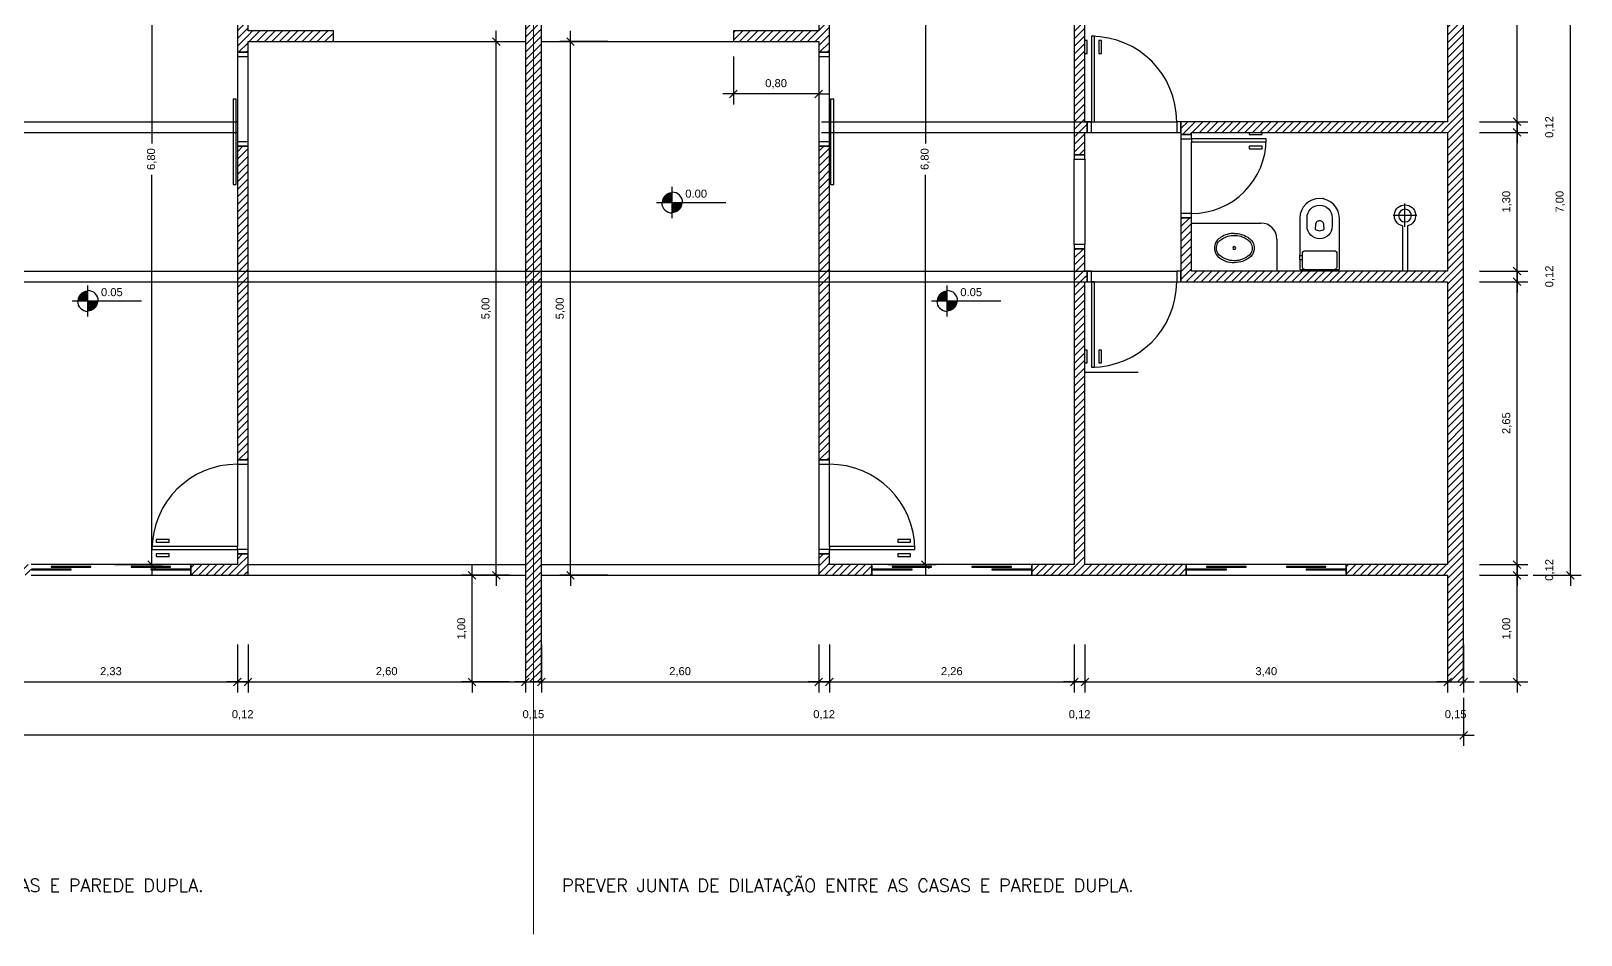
# Model space of a CAD drawing. Header units: metres. Extents: x 49 to 320, y -91 to 27.
# Drawn here: x 295.53 to 310.06, y -1.34 to 7.13 of the extents above; entities that cross this region are included whole.
import ezdxf

# ---------------------------------------------------------------- set-up
doc = ezdxf.new("R2010")
doc.units = ezdxf.units.M
doc.header["$LTSCALE"] = 0.2
for name, color, linetype in [('ARQ-___-___-CTA', 240, 'Continuous'), ('ARQ-___-___-LEG', 3, 'Continuous'), ('ARQ-___-___-VST', 9, 'Continuous'), ('ARQ-ALV', 6, 'Continuous'), ('ARQ-ALV-___-HTC', 13, 'Continuous'), ('ARQ-CXO', 2, 'Continuous'), ('ARQ-DVI', 1, 'Continuous'), ('ARQ-EQP', 24, 'Continuous'), ('ARQ-EQP-___-INT', 7, 'Continuous'), ('ARQ-PIS', 2, 'Continuous')]:
    doc.layers.add(name, color=color, linetype=linetype)
doc.styles.add('REGUA60', font='arial.ttf')
doc.styles.add('ROMANS', font='romans', dxfattribs={"height": 6})
doc.dimstyles.new('Active3D', dxfattribs={"dimtxt": 1.5, "dimasz": 0.01, "dimexe": 2, "dimexo": 3, "dimgap": 0.98, "dimtad": 1, "dimlfac": -1, "dimrnd": 0.005, "dimzin": 0, "dimtxsty": 'REGUA60', "dimblk": 'COTATR', "dimcen": 4, "dimdle": 4, "dimclrt": 2, "dimadec": 0, "dimazin": 0, "dimtfac": 1, "dimtmove": 2, "dimatfit": 2, "dimfxl": 1, "dimarcsym": 0})
pattern_1 = [(45, (316.507574, -5.15138), (-0.03535534, 0.03535534), [])]

# ---------------------------------------------------------------- blocks, each defined once
blk = doc.blocks.new('SAC616S2')
at = {"layer": 'ARQ-EQP', "color": 0, "linetype": 'ByBlock'}
blk.add_lwpolyline([(18.2, -1.5, -0.329256), (18.5, -1.9), (18.5, -49.6, -0.412623), (0, -68, -0.412623), (-18.5, -49.6), (-18.5, -14.5), (-18.9, -14.5), (-18.9, -11), (-18.5, -11), (-18.5, -1.9, -0.329256), (-18.2, -1.5), (-17.3, -1.5), (0, -1.5), (17.3, -1.5)], format="xyb", close=True, dxfattribs=at)
at = {"layer": 'ARQ-EQP-___-INT'}
for p, q in [((-18.5, -11), (-16, -11)), ((-18.5, -14.5), (-16, -14.5))]:
    blk.add_line(p, q, dxfattribs=at)
blk.add_lwpolyline([(-14, -1.5, 0.324141), (-16, -3.5), (-16, -17.5, 0.333333), (-14.5, -19), (0, -19), (14.5, -19, 0.333333), (16, -17.5), (16, -3.5, 0.324141), (14, -1.5, 0.324141)], format="xyb", dxfattribs=at)
for points in [[(0, -61.7, 0.418677), (11.8, -50), (11.8, -42.1, 0.411784), (0, -30.2, 0.411784), (-11.8, -42.1), (-11.8, -50, 0.418677)], [(0, -47, -0.428571), (-4, -43.3), (-4.3, -39.3, -0.16754), (0, -37.8, -0.16754), (4.3, -39.3), (4, -43.3, -0.428571)]]:
    blk.add_lwpolyline(points, format="xyb", close=True, dxfattribs=at)
blk.add_point((3.3, -68), dxfattribs=at)
blk = doc.blocks.new('SACHS__2')
at = {"layer": 'ARQ-EQP', "color": 0, "linetype": 'ByBlock'}
for p, q in [((42.3, 2.4), (0, 2.4)), ((0, 2.4), (0, -2.4)), ((42.3, -2.4), (0, -2.4))]:
    blk.add_line(p, q, dxfattribs=at)
blk.add_arc((52, 0), 10, 193.8865, 166.1135, dxfattribs=at)
at = {"layer": 'ARQ-EQP-___-INT'}
for p, q in [((41.6, 0), (63.2, 0)), ((52, 11.2), (52, -11.2))]:
    blk.add_line(p, q, dxfattribs=at)
blk.add_circle((52, 0), 6, dxfattribs=at)
blk = doc.blocks.new('SAL37S_2')
at = {"layer": 'ARQ-EQP-___-INT'}
for points in [[(0, -10, 0.145827), (-16.8, -14.9, 0.090827), (-22, -19.4, 0.12568), (-24.8, -26.7, 0.221372), (-20.6, -38.8, 0.186059), (0, -46.5, 0.186059)], [(0, -10, -0.145827), (16.8, -14.9, -0.090827), (22, -19.4, -0.12568), (24.8, -26.7, -0.221372), (20.6, -38.8, -0.186059), (0, -46.5, -0.186059)]]:
    blk.add_lwpolyline(points, format="xyb", dxfattribs=at)
blk.add_lwpolyline([(0, -12.5, 0.14623), (-15.5, -17, 0.09047), (-20, -20.9, 0.123903), (-22.4, -27, 0.21906), (-18.9, -37, 0.185248), (0, -44.1, 0.185248), (18.8, -37, 0.21906), (22.3, -27, 0.123903), (20, -20.9, 0.09047), (15.5, -17, 0.14623)], format="xyb", close=True, dxfattribs=at)
blk.add_circle((0, -28.3), 1.8, dxfattribs=at)
blk = doc.blocks.new('COTATR')
at = {"color": 6}
blk.add_line((-71, -71), (71, 71), dxfattribs=at)
at = {"color": 0, "linetype": 'ByBlock'}
blk.add_line((0, 0), (200, 0), dxfattribs=at)
blk = doc.blocks.new('*D730')
at = {"layer": 'ARQ-___-___-CTA', "color": 0, "lineweight": -2, "transparency": 16777216}
for p, q in [((300.169, 1.385), (300.169, 0.935)), ((297.569, 1.035), (300.168, 1.035))]:
    blk.add_line(p, q, dxfattribs=at)
at = {"layer": 'Defpoints', "color": 0, "transparency": 16777216}
for p in [(297.569, 1.535), (300.169, 1.535), (300.169, 1.035)]:
    blk.add_point(p, dxfattribs=at)
at = {"layer": 'ARQ-___-___-CTA', "color": 0, "lineweight": -2, "transparency": 16777216, "xscale": 0.0005, "yscale": 0.0005, "zscale": 0.0005, "rotation": 180}
blk.add_blockref('COTATR', (297.569, 1.035), dxfattribs=at)
at = {"layer": 'ARQ-___-___-CTA', "color": 0, "lineweight": -2, "transparency": 16777216, "xscale": 0.0005, "yscale": 0.0005, "zscale": 0.0005}
blk.add_blockref('COTATR', (300.169, 1.035), dxfattribs=at)
at = {"layer": 'ARQ-___-___-CTA', "color": 2, "transparency": 16777216, "insert": (298.869, 1.129), "char_height": 0.075, "attachment_point": 5, "style": 'REGUA60'}
blk.add_mtext('2,60', dxfattribs=at)
blk = doc.blocks.new('*D731')
at = {"layer": 'ARQ-___-___-CTA', "color": 0, "lineweight": -2, "transparency": 16777216}
for p, q in [((300.319, 1.385), (300.319, 0.935)), ((300.169, 1.035), (300.318, 1.035))]:
    blk.add_line(p, q, dxfattribs=at)
at = {"layer": 'Defpoints', "color": 0, "transparency": 16777216}
for p in [(300.169, 1.535), (300.319, 1.535), (300.319, 1.035)]:
    blk.add_point(p, dxfattribs=at)
at = {"layer": 'ARQ-___-___-CTA', "color": 0, "lineweight": -2, "transparency": 16777216, "xscale": 0.0005, "yscale": 0.0005, "zscale": 0.0005, "rotation": 180}
blk.add_blockref('COTATR', (300.169, 1.035), dxfattribs=at)
at = {"layer": 'ARQ-___-___-CTA', "color": 0, "lineweight": -2, "transparency": 16777216, "xscale": 0.0005, "yscale": 0.0005, "zscale": 0.0005}
blk.add_blockref('COTATR', (300.319, 1.035), dxfattribs=at)
at = {"layer": 'ARQ-___-___-CTA', "color": 2, "transparency": 16777216, "insert": (300.244, 0.726), "char_height": 0.075, "attachment_point": 5, "style": 'REGUA60'}
blk.add_mtext('0,15', dxfattribs=at)
blk = doc.blocks.new('*D732')
at = {"layer": 'ARQ-___-___-CTA', "color": 0, "lineweight": -2, "transparency": 16777216}
for p, q in [((302.919, 1.385), (302.919, 0.935)), ((300.319, 1.035), (302.918, 1.035))]:
    blk.add_line(p, q, dxfattribs=at)
at = {"layer": 'Defpoints', "color": 0, "transparency": 16777216}
for p in [(300.319, 1.535), (302.919, 1.535), (302.919, 1.035)]:
    blk.add_point(p, dxfattribs=at)
at = {"layer": 'ARQ-___-___-CTA', "color": 0, "lineweight": -2, "transparency": 16777216, "xscale": 0.0005, "yscale": 0.0005, "zscale": 0.0005, "rotation": 180}
blk.add_blockref('COTATR', (300.319, 1.035), dxfattribs=at)
at = {"layer": 'ARQ-___-___-CTA', "color": 0, "lineweight": -2, "transparency": 16777216, "xscale": 0.0005, "yscale": 0.0005, "zscale": 0.0005}
blk.add_blockref('COTATR', (302.919, 1.035), dxfattribs=at)
at = {"layer": 'ARQ-___-___-CTA', "color": 2, "transparency": 16777216, "insert": (301.619, 1.129), "char_height": 0.075, "attachment_point": 5, "style": 'REGUA60'}
blk.add_mtext('2,60', dxfattribs=at)
blk = doc.blocks.new('*D733')
at = {"layer": 'ARQ-___-___-CTA', "color": 0, "lineweight": -2, "transparency": 16777216}
for p, q in [((308.814, 1.385), (308.814, 0.935)), ((305.414, 1.035), (308.813, 1.035))]:
    blk.add_line(p, q, dxfattribs=at)
at = {"layer": 'Defpoints', "color": 0, "transparency": 16777216}
for p in [(305.414, 1.535), (308.814, 1.535), (308.814, 1.035)]:
    blk.add_point(p, dxfattribs=at)
at = {"layer": 'ARQ-___-___-CTA', "color": 0, "lineweight": -2, "transparency": 16777216, "xscale": 0.0005, "yscale": 0.0005, "zscale": 0.0005, "rotation": 180}
blk.add_blockref('COTATR', (305.414, 1.035), dxfattribs=at)
at = {"layer": 'ARQ-___-___-CTA', "color": 0, "lineweight": -2, "transparency": 16777216, "xscale": 0.0005, "yscale": 0.0005, "zscale": 0.0005}
blk.add_blockref('COTATR', (308.814, 1.035), dxfattribs=at)
at = {"layer": 'ARQ-___-___-CTA', "color": 2, "transparency": 16777216, "insert": (307.114, 1.129), "char_height": 0.075, "attachment_point": 5, "style": 'REGUA60'}
blk.add_mtext('3,40', dxfattribs=at)
blk = doc.blocks.new('*D734')
at = {"layer": 'ARQ-___-___-CTA', "color": 0, "lineweight": -2, "transparency": 16777216}
for p, q in [((308.964, 1.385), (308.964, 0.935)), ((308.814, 1.035), (308.963, 1.035))]:
    blk.add_line(p, q, dxfattribs=at)
at = {"layer": 'Defpoints', "color": 0, "transparency": 16777216}
for p in [(308.814, 1.535), (308.964, 1.535), (308.964, 1.035)]:
    blk.add_point(p, dxfattribs=at)
at = {"layer": 'ARQ-___-___-CTA', "color": 0, "lineweight": -2, "transparency": 16777216, "xscale": 0.0005, "yscale": 0.0005, "zscale": 0.0005, "rotation": 180}
blk.add_blockref('COTATR', (308.814, 1.035), dxfattribs=at)
at = {"layer": 'ARQ-___-___-CTA', "color": 0, "lineweight": -2, "transparency": 16777216, "xscale": 0.0005, "yscale": 0.0005, "zscale": 0.0005}
blk.add_blockref('COTATR', (308.964, 1.035), dxfattribs=at)
at = {"layer": 'ARQ-___-___-CTA', "color": 2, "transparency": 16777216, "insert": (308.889, 0.726), "char_height": 0.075, "attachment_point": 5, "style": 'REGUA60'}
blk.add_mtext('0,15', dxfattribs=at)
blk = doc.blocks.new('*D735')
at = {"layer": 'ARQ-___-___-CTA', "color": 0, "lineweight": -2, "transparency": 16777216}
for p, q in [((274.084, 0.885), (274.084, 0.435)), ((308.964, 0.885), (308.964, 0.435)), ((274.084, 0.535), (291.547, 0.535)), ((308.963, 0.535), (291.898, 0.535))]:
    blk.add_line(p, q, dxfattribs=at)
at = {"layer": 'Defpoints', "color": 0, "transparency": 16777216}
for p in [(274.084, 1.035), (308.964, 1.035), (308.964, 0.535)]:
    blk.add_point(p, dxfattribs=at)
at = {"layer": 'ARQ-___-___-CTA', "color": 0, "lineweight": -2, "transparency": 16777216, "xscale": 0.0005, "yscale": 0.0005, "zscale": 0.0005, "rotation": 180}
blk.add_blockref('COTATR', (274.084, 0.535), dxfattribs=at)
at = {"layer": 'ARQ-___-___-CTA', "color": 0, "lineweight": -2, "transparency": 16777216, "xscale": 0.0005, "yscale": 0.0005, "zscale": 0.0005}
blk.add_blockref('COTATR', (308.964, 0.535), dxfattribs=at)
at = {"layer": 'ARQ-___-___-CTA', "color": 2, "transparency": 16777216, "insert": (291.723, 0.535), "char_height": 0.075, "attachment_point": 5, "style": 'REGUA60'}
blk.add_mtext('34,88', dxfattribs=at)
blk = doc.blocks.new('*D736')
at = {"layer": 'ARQ-___-___-CTA', "color": 0, "lineweight": -2, "transparency": 16777216}
for p, q in [((309.114, 4.785), (309.564, 4.785)), ((309.464, 2.135), (309.464, 4.784))]:
    blk.add_line(p, q, dxfattribs=at)
at = {"layer": 'Defpoints', "color": 0, "transparency": 16777216}
for p in [(308.964, 4.785), (309.464, 4.785), (308.964, 2.135)]:
    blk.add_point(p, dxfattribs=at)
at = {"layer": 'ARQ-___-___-CTA', "color": 0, "lineweight": -2, "transparency": 16777216, "xscale": 0.0005, "yscale": 0.0005, "zscale": 0.0005}
for p, rotation in [((309.464, 4.785), 90), ((309.464, 2.135), 270)]:
    blk.add_blockref('COTATR', p, dxfattribs=dict(at, rotation=rotation))
at = {"layer": 'ARQ-___-___-CTA', "color": 2, "transparency": 16777216, "insert": (309.37, 3.46), "char_height": 0.075, "attachment_point": 5, "rotation": 90, "style": 'REGUA60'}
blk.add_mtext('2,65', dxfattribs=at)
blk = doc.blocks.new('*D737')
at = {"layer": 'ARQ-___-___-CTA', "color": 0, "lineweight": -2, "transparency": 16777216}
for p, q in [((309.114, 6.185), (309.564, 6.185)), ((309.464, 4.885), (309.464, 6.184))]:
    blk.add_line(p, q, dxfattribs=at)
at = {"layer": 'Defpoints', "color": 0, "transparency": 16777216}
for p in [(308.964, 6.185), (309.464, 6.185), (308.964, 4.885)]:
    blk.add_point(p, dxfattribs=at)
at = {"layer": 'ARQ-___-___-CTA', "color": 0, "lineweight": -2, "transparency": 16777216, "xscale": 0.0005, "yscale": 0.0005, "zscale": 0.0005}
for p, rotation in [((309.464, 6.185), 90), ((309.464, 4.885), 270)]:
    blk.add_blockref('COTATR', p, dxfattribs=dict(at, rotation=rotation))
at = {"layer": 'ARQ-___-___-CTA', "color": 2, "transparency": 16777216, "insert": (309.37, 5.535), "char_height": 0.075, "attachment_point": 5, "rotation": 90, "style": 'REGUA60'}
blk.add_mtext('1,30', dxfattribs=at)
blk = doc.blocks.new('*D738')
at = {"layer": 'ARQ-___-___-CTA', "color": 0, "lineweight": -2, "transparency": 16777216}
for p, q in [((309.114, 8.935), (309.564, 8.935)), ((309.464, 6.285), (309.464, 8.934))]:
    blk.add_line(p, q, dxfattribs=at)
at = {"layer": 'Defpoints', "color": 0, "transparency": 16777216}
for p in [(308.964, 8.935), (309.464, 8.935), (308.964, 6.285)]:
    blk.add_point(p, dxfattribs=at)
at = {"layer": 'ARQ-___-___-CTA', "color": 0, "lineweight": -2, "transparency": 16777216, "xscale": 0.0005, "yscale": 0.0005, "zscale": 0.0005}
for p, rotation in [((309.464, 8.935), 90), ((309.464, 6.285), 270)]:
    blk.add_blockref('COTATR', p, dxfattribs=dict(at, rotation=rotation))
at = {"layer": 'ARQ-___-___-CTA', "color": 2, "transparency": 16777216, "insert": (309.37, 7.61), "char_height": 0.075, "attachment_point": 5, "rotation": 90, "style": 'REGUA60'}
blk.add_mtext('2,65', dxfattribs=at)
blk = doc.blocks.new('*D739')
at = {"layer": 'ARQ-___-___-CTA', "color": 0, "lineweight": -2, "transparency": 16777216}
for p, q in [((309.614, 9.035), (310.064, 9.035)), ((309.964, 2.035), (309.964, 9.034)), ((309.614, 2.035), (310.064, 2.035))]:
    blk.add_line(p, q, dxfattribs=at)
at = {"layer": 'Defpoints', "color": 0, "transparency": 16777216}
for p in [(309.464, 9.035), (309.964, 9.035), (309.464, 2.035)]:
    blk.add_point(p, dxfattribs=at)
at = {"layer": 'ARQ-___-___-CTA', "color": 0, "lineweight": -2, "transparency": 16777216, "xscale": 0.0005, "yscale": 0.0005, "zscale": 0.0005}
for p, rotation in [((309.964, 9.035), 90), ((309.964, 2.035), 270)]:
    blk.add_blockref('COTATR', p, dxfattribs=dict(at, rotation=rotation))
at = {"layer": 'ARQ-___-___-CTA', "color": 2, "transparency": 16777216, "insert": (309.87, 5.535), "char_height": 0.075, "attachment_point": 5, "rotation": 90, "style": 'REGUA60'}
blk.add_mtext('7,00', dxfattribs=at)
blk = doc.blocks.new('*D742')
at = {"layer": 'ARQ-___-___-CTA', "color": 0, "lineweight": -2, "transparency": 16777216}
for p, q in [((302.119, 6.895), (302.119, 6.445)), ((302.919, 6.895), (302.919, 6.445)), ((302.918, 6.545), (302.119, 6.545))]:
    blk.add_line(p, q, dxfattribs=at)
at = {"layer": 'Defpoints', "color": 0, "transparency": 16777216}
for p in [(302.119, 7.045), (302.919, 7.045), (302.119, 6.545)]:
    blk.add_point(p, dxfattribs=at)
at = {"layer": 'ARQ-___-___-CTA', "color": 0, "lineweight": -2, "transparency": 16777216, "xscale": 0.0005, "yscale": 0.0005, "zscale": 0.0005, "rotation": 180}
blk.add_blockref('COTATR', (302.119, 6.545), dxfattribs=at)
at = {"layer": 'ARQ-___-___-CTA', "color": 0, "lineweight": -2, "transparency": 16777216, "xscale": 0.0005, "yscale": 0.0005, "zscale": 0.0005}
blk.add_blockref('COTATR', (302.919, 6.545), dxfattribs=at)
at = {"layer": 'ARQ-___-___-CTA', "color": 2, "transparency": 16777216, "insert": (302.519, 6.639), "char_height": 0.075, "attachment_point": 5, "style": 'REGUA60'}
blk.add_mtext('0,80', dxfattribs=at)
blk = doc.blocks.new('*D743')
at = {"layer": 'ARQ-___-___-CTA', "color": 0, "lineweight": -2, "transparency": 16777216}
for p, q in [((300.942, 7.035), (300.492, 7.035)), ((300.592, 2.035), (300.592, 7.034)), ((300.942, 2.035), (300.492, 2.035))]:
    blk.add_line(p, q, dxfattribs=at)
at = {"layer": 'Defpoints', "color": 0, "transparency": 16777216}
for p in [(300.592, 7.035), (301.092, 7.035), (301.092, 2.035)]:
    blk.add_point(p, dxfattribs=at)
at = {"layer": 'ARQ-___-___-CTA', "color": 0, "lineweight": -2, "transparency": 16777216, "xscale": 0.0005, "yscale": 0.0005, "zscale": 0.0005}
for p, rotation in [((300.592, 7.035), 90), ((300.592, 2.035), 270)]:
    blk.add_blockref('COTATR', p, dxfattribs=dict(at, rotation=rotation))
at = {"layer": 'ARQ-___-___-CTA', "color": 2, "transparency": 16777216, "insert": (300.498, 4.535), "char_height": 0.075, "attachment_point": 5, "rotation": 90, "style": 'REGUA60'}
blk.add_mtext('5,00', dxfattribs=at)
blk = doc.blocks.new('*D744')
at = {"layer": 'ARQ-___-___-CTA', "color": 0, "lineweight": -2, "transparency": 16777216}
for p, q in [((299.546, 7.035), (299.996, 7.035)), ((299.896, 2.035), (299.896, 7.034)), ((299.546, 2.035), (299.996, 2.035))]:
    blk.add_line(p, q, dxfattribs=at)
at = {"layer": 'Defpoints', "color": 0, "transparency": 16777216}
for p in [(299.396, 7.035), (299.896, 7.035), (299.396, 2.035)]:
    blk.add_point(p, dxfattribs=at)
at = {"layer": 'ARQ-___-___-CTA', "color": 0, "lineweight": -2, "transparency": 16777216, "xscale": 0.0005, "yscale": 0.0005, "zscale": 0.0005}
for p, rotation in [((299.896, 7.035), 90), ((299.896, 2.035), 270)]:
    blk.add_blockref('COTATR', p, dxfattribs=dict(at, rotation=rotation))
at = {"layer": 'ARQ-___-___-CTA', "color": 2, "transparency": 16777216, "insert": (299.802, 4.535), "char_height": 0.075, "attachment_point": 5, "rotation": 90, "style": 'REGUA60'}
blk.add_mtext('5,00', dxfattribs=at)
blk = doc.blocks.new('*D748')
at = {"layer": 'ARQ-___-___-CTA', "color": 0, "lineweight": -2, "transparency": 16777216}
for p, q in [((300.019, 2.035), (299.569, 2.035)), ((299.669, 1.035), (299.669, 2.034)), ((300.019, 1.035), (299.569, 1.035))]:
    blk.add_line(p, q, dxfattribs=at)
at = {"layer": 'Defpoints', "color": 0, "transparency": 16777216}
for p in [(299.669, 2.035), (300.169, 2.035), (300.169, 1.035)]:
    blk.add_point(p, dxfattribs=at)
at = {"layer": 'ARQ-___-___-CTA', "color": 0, "lineweight": -2, "transparency": 16777216, "xscale": 0.0005, "yscale": 0.0005, "zscale": 0.0005}
for p, rotation in [((299.669, 2.035), 90), ((299.669, 1.035), 270)]:
    blk.add_blockref('COTATR', p, dxfattribs=dict(at, rotation=rotation))
at = {"layer": 'ARQ-___-___-CTA', "color": 2, "transparency": 16777216, "insert": (299.575, 1.535), "char_height": 0.075, "attachment_point": 5, "rotation": 90, "style": 'REGUA60'}
blk.add_mtext('1,00', dxfattribs=at)
blk = doc.blocks.new('*D749')
at = {"layer": 'ARQ-___-___-CTA', "color": 0, "lineweight": -2, "transparency": 16777216}
for p, q in [((309.114, 2.035), (309.564, 2.035)), ((309.464, 1.035), (309.464, 2.034)), ((309.114, 1.035), (309.564, 1.035))]:
    blk.add_line(p, q, dxfattribs=at)
at = {"layer": 'Defpoints', "color": 0, "transparency": 16777216}
for p in [(308.964, 2.035), (309.464, 2.035), (308.964, 1.035)]:
    blk.add_point(p, dxfattribs=at)
at = {"layer": 'ARQ-___-___-CTA', "color": 0, "lineweight": -2, "transparency": 16777216, "xscale": 0.0005, "yscale": 0.0005, "zscale": 0.0005}
for p, rotation in [((309.464, 2.035), 90), ((309.464, 1.035), 270)]:
    blk.add_blockref('COTATR', p, dxfattribs=dict(at, rotation=rotation))
at = {"layer": 'ARQ-___-___-CTA', "color": 2, "transparency": 16777216, "insert": (309.37, 1.535), "char_height": 0.075, "attachment_point": 5, "rotation": 90, "style": 'REGUA60'}
blk.add_mtext('1,00', dxfattribs=at)
blk = doc.blocks.new('NivelPB')
for p, q in [((0, -2.92), (0, 2.92)), ((-2.92, 0), (10.07, 0))]:
    blk.add_line(p, q)
at = {"const_width": 1.95}
for points in [[(-0.98, 0, -0.414214), (0, 0.98, -0.618034)], [(0, -0.98, 0.414214), (0.98, 0, 0.618034)]]:
    blk.add_lwpolyline(points, format="xyb", dxfattribs=at)
for start, end in [(180, 270), (0, 90)]:
    blk.add_arc((0, 0), 1.95, start, end)
at = {"color": 0, "linetype": 'ByBlock', "style": 'REGUA60', "width": 1.4}
blk.add_attdef('NIVEL', (2.46, 0.9), '', height=1.5, dxfattribs=at)
blk = doc.blocks.new('*D756')
at = {"layer": 'ARQ-___-___-CTA', "color": 0, "lineweight": -2, "transparency": 16777216}
for p, q in [((296.317, 8.935), (296.767, 8.935)), ((296.667, 8.934), (296.667, 6.08)), ((296.667, 2.135), (296.667, 5.787)), ((296.317, 2.135), (296.767, 2.135))]:
    blk.add_line(p, q, dxfattribs=at)
at = {"layer": 'Defpoints', "color": 0, "transparency": 16777216}
for p in [(296.167, 8.935), (296.667, 8.935), (296.167, 2.135)]:
    blk.add_point(p, dxfattribs=at)
at = {"layer": 'ARQ-___-___-CTA', "color": 0, "lineweight": -2, "transparency": 16777216, "xscale": 0.0005, "yscale": 0.0005, "zscale": 0.0005}
for p, rotation in [((296.667, 8.935), 90), ((296.667, 2.135), 270)]:
    blk.add_blockref('COTATR', p, dxfattribs=dict(at, rotation=rotation))
at = {"layer": 'ARQ-___-___-CTA', "color": 2, "transparency": 16777216, "insert": (296.667, 5.934), "char_height": 0.075, "attachment_point": 5, "rotation": 90, "style": 'REGUA60'}
blk.add_mtext('6,80', dxfattribs=at)
blk = doc.blocks.new('*D757')
at = {"layer": 'ARQ-___-___-CTA', "color": 0, "lineweight": -2, "transparency": 16777216}
for p, q in [((303.568, 8.935), (304.018, 8.935)), ((303.918, 8.934), (303.918, 6.08)), ((303.918, 2.135), (303.918, 5.787)), ((303.568, 2.135), (304.018, 2.135))]:
    blk.add_line(p, q, dxfattribs=at)
at = {"layer": 'Defpoints', "color": 0, "transparency": 16777216}
for p in [(303.418, 8.935), (303.918, 8.935), (303.418, 2.135)]:
    blk.add_point(p, dxfattribs=at)
at = {"layer": 'ARQ-___-___-CTA', "color": 0, "lineweight": -2, "transparency": 16777216, "xscale": 0.0005, "yscale": 0.0005, "zscale": 0.0005}
for p, rotation in [((303.918, 8.935), 90), ((303.918, 2.135), 270)]:
    blk.add_blockref('COTATR', p, dxfattribs=dict(at, rotation=rotation))
at = {"layer": 'ARQ-___-___-CTA', "color": 2, "transparency": 16777216, "insert": (303.918, 5.934), "char_height": 0.075, "attachment_point": 5, "rotation": 90, "style": 'REGUA60'}
blk.add_mtext('6,80', dxfattribs=at)

msp = doc.modelspace()

# ---------------------------------------------------------------- hatches: boundary and pattern name
at = {"layer": 'ARQ-ALV-___-HTC'}
h = msp.add_hatch(dxfattribs=at)
h.set_pattern_fill('_U', color=256, scale=0.05, angle=45, style=0, pattern_type=0)
h.set_pattern_definition(pattern_1)
h.paths.add_polyline_path([(308.964, 1.035), (308.964, 10.035), (308.814, 10.035), (308.814, 1.035)])
h = msp.add_hatch(dxfattribs=at)
h.set_pattern_fill('_U', color=256, scale=0.05, angle=45, style=0, pattern_type=0)
h.set_pattern_definition(pattern_1)
h.paths.add_polyline_path([(300.319, 1.035), (300.319, 9.335), (300.169, 9.335), (300.169, 1.035)])
h = msp.add_hatch(dxfattribs=at)
h.set_pattern_fill('_U', color=256, scale=0.05, angle=45, style=0, pattern_type=0)
h.set_pattern_definition(pattern_1)
h.paths.add_polyline_path([(297.469, 6.935), (297.569, 6.935), (297.569, 9.035), (297.469, 8.935)])
h.paths.add_polyline_path([(297.569, 3.115), (297.569, 6.055), (297.469, 6.055), (297.469, 3.115)])
h.paths.add_polyline_path([(297.469, 2.235), (297.469, 2.135), (297.569, 2.035), (297.569, 2.235)])
h = msp.add_hatch(dxfattribs=at)
h.set_pattern_fill('_U', color=256, scale=0.05, angle=45, style=0, pattern_type=0)
h.set_pattern_definition(pattern_1)
h.paths.add_polyline_path([(302.919, 3.115), (303.019, 3.115), (303.019, 6.055), (302.919, 6.055)])
h.paths.add_polyline_path([(302.919, 2.235), (302.919, 2.035), (303.019, 2.135), (303.019, 2.235)])
h.paths.add_polyline_path([(303.019, 6.935), (303.019, 8.935), (302.919, 9.035), (302.919, 6.935)])
h = msp.add_hatch(dxfattribs=at)
h.set_pattern_fill('_U', color=256, scale=0.05, angle=45, style=0, pattern_type=0)
h.set_pattern_definition(pattern_1)
h.paths.add_polyline_path([(305.314, 8.935), (305.314, 5.975), (305.414, 5.975), (305.414, 8.935)])
h.paths.add_polyline_path([(305.414, 2.135), (305.414, 5.095), (305.314, 5.095), (305.314, 2.135)])
h = msp.add_hatch(dxfattribs=at)
h.set_pattern_fill('_U', color=256, scale=0.05, angle=45, style=0, pattern_type=0)
h.set_pattern_definition(pattern_1)
h.paths.add_polyline_path([(297.569, 7.135), (297.569, 7.035), (298.369, 7.035), (298.369, 7.135)])
h = msp.add_hatch(dxfattribs=at)
h.set_pattern_fill('_U', color=256, scale=0.05, angle=45, style=0, pattern_type=0)
h.set_pattern_definition(pattern_1)
h.paths.add_polyline_path([(302.919, 7.035), (302.919, 7.135), (302.119, 7.135), (302.119, 7.035)])
h = msp.add_hatch(dxfattribs=at)
h.set_pattern_fill('_U', color=256, scale=0.05, angle=45, style=0, pattern_type=0)
h.set_pattern_definition(pattern_1)
h.paths.add_polyline_path([(305.434, 6.285), (305.414, 6.285), (305.414, 6.185), (305.434, 6.185)])
h.paths.add_polyline_path([(306.314, 6.185), (308.814, 6.185), (308.814, 6.285), (306.314, 6.285)])
h = msp.add_hatch(dxfattribs=at)
h.set_pattern_fill('_U', color=256, scale=0.05, angle=45, style=0, pattern_type=0)
h.set_pattern_definition(pattern_1)
h.paths.add_polyline_path([(306.414, 4.885), (306.414, 5.385), (306.314, 5.385), (306.314, 4.885)])
h.paths.add_polyline_path([(306.314, 6.185), (306.314, 6.165), (306.414, 6.165), (306.414, 6.185)])
h = msp.add_hatch(dxfattribs=at)
h.set_pattern_fill('_U', color=256, scale=0.05, angle=45, style=0, pattern_type=0)
h.set_pattern_definition(pattern_1)
h.paths.add_polyline_path([(305.434, 4.885), (305.414, 4.885), (305.414, 4.785), (305.434, 4.785)])
h.paths.add_polyline_path([(306.314, 4.785), (308.814, 4.785), (308.814, 4.885), (306.314, 4.885)])
h = msp.add_hatch(dxfattribs=at)
h.set_pattern_fill('_U', color=256, scale=0.05, angle=45, style=0, pattern_type=0)
h.set_pattern_definition(pattern_1)
h.paths.add_polyline_path([(291.599, 2.135), (291.599, 2.035), (292.549, 2.035), (292.549, 2.135)])
h.paths.add_polyline_path([(297.034, 2.135), (297.034, 2.035), (297.569, 2.035), (297.469, 2.135)])
h.paths.add_polyline_path([(295.534, 2.135), (294.049, 2.135), (294.049, 2.035), (295.534, 2.035)])
h = msp.add_hatch(dxfattribs=at)
h.set_pattern_fill('_U', color=256, scale=0.05, angle=45, style=0, pattern_type=0)
h.set_pattern_definition(pattern_1)
h.paths.add_polyline_path([(307.864, 2.035), (308.814, 2.035), (308.814, 2.135), (307.864, 2.135)])
h.paths.add_polyline_path([(306.364, 2.035), (306.364, 2.135), (304.916, 2.135), (304.916, 2.035)])
h.paths.add_polyline_path([(303.416, 2.035), (303.416, 2.135), (303.019, 2.135), (302.919, 2.035)])

# ---------------------------------------------------------------- linework, layer by layer
at = {"layer": 'ARQ-___-___-CTA'}
for p, q in [((309.114, 6.285), (309.564, 6.285)), ((309.464, 6.185), (309.464, 6.284)), ((309.114, 4.885), (309.564, 4.885)), ((309.464, 4.785), (309.464, 4.884)), ((309.114, 2.135), (309.564, 2.135)), ((309.114, 2.035), (309.564, 2.035)), ((309.464, 2.035), (309.464, 2.134)), ((297.469, 1.385), (297.469, 0.935)), ((297.569, 1.385), (297.569, 0.935)), ((303.019, 1.385), (303.019, 0.935)), ((305.314, 1.385), (305.314, 0.935)), ((305.414, 1.385), (305.414, 0.935)), ((295.099, 1.035), (297.468, 1.035)), ((297.469, 1.035), (297.568, 1.035)), ((302.919, 1.035), (303.018, 1.035)), ((303.019, 1.035), (305.313, 1.035)), ((305.314, 1.035), (305.413, 1.035))]:
    msp.add_line(p, q, dxfattribs=at)
at = {"layer": 'ARQ-___-___-LEG'}
for p, q in [((294.139, 6.285), (297.469, 6.285)), ((302.944, 6.285), (306.274, 6.285)), ((294.139, 6.185), (297.469, 6.185)), ((302.944, 6.185), (306.314, 6.185)), ((305.314, 5.135), (305.314, 5.935)), ((305.414, 5.935), (305.414, 5.135)), ((294.139, 4.885), (306.274, 4.885)), ((294.139, 4.785), (306.274, 4.785))]:
    msp.add_line(p, q, dxfattribs=at)
at = {"layer": 'ARQ-___-___-LEG', "const_width": 0.01}
msp.add_lwpolyline([(300.244, 10.035), (300.244, 10.594), (300.244, -1.331)], dxfattribs=at)
at = {"layer": 'ARQ-___-___-VST'}
for p, q in [((305.434, 7.045), (305.414, 7.045)), ((305.434, 6.925), (305.434, 7.045)), ((305.544, 7.045), (305.544, 6.925)), ((305.569, 7.045), (305.544, 7.045)), ((305.569, 6.925), (305.569, 7.045)), ((297.469, 6.895), (297.469, 6.095)), ((297.569, 6.095), (297.569, 6.895)), ((302.919, 6.895), (302.919, 6.095)), ((303.019, 6.095), (303.019, 6.895)), ((305.414, 6.925), (305.434, 6.925)), ((305.544, 6.925), (305.569, 6.925)), ((306.314, 6.125), (306.314, 5.425)), ((306.954, 6.185), (306.954, 6.165)), ((306.954, 6.165), (307.074, 6.165)), ((307.074, 6.165), (307.074, 6.185)), ((306.414, 5.425), (306.414, 6.095)), ((306.954, 6.055), (306.954, 6.03)), ((307.074, 6.055), (306.954, 6.055)), ((306.954, 6.03), (307.074, 6.03)), ((307.074, 6.03), (307.074, 6.055)), ((306.414, 5.335), (307.064, 5.335)), ((307.214, 5.185), (307.214, 4.885)), ((305.434, 4.145), (305.414, 4.145)), ((305.434, 4.025), (305.434, 4.145)), ((305.544, 4.145), (305.544, 4.025)), ((305.569, 4.145), (305.544, 4.145)), ((305.569, 4.025), (305.569, 4.145)), ((305.414, 4.025), (305.434, 4.025)), ((305.914, 3.935), (305.414, 3.935)), ((305.544, 4.025), (305.569, 4.025)), ((297.469, 3.075), (297.469, 2.305)), ((297.569, 2.275), (297.569, 3.075)), ((302.919, 3.075), (302.919, 2.275)), ((303.019, 2.305), (303.019, 3.075)), ((296.829, 2.37), (296.709, 2.37)), ((296.709, 2.37), (296.709, 2.345)), ((296.709, 2.345), (296.829, 2.345)), ((296.829, 2.345), (296.829, 2.37)), ((303.659, 2.37), (303.659, 2.345)), ((303.779, 2.37), (303.659, 2.37)), ((303.659, 2.345), (303.779, 2.345)), ((303.779, 2.345), (303.779, 2.37)), ((296.829, 2.235), (296.709, 2.235)), ((296.709, 2.235), (296.709, 2.21)), ((296.709, 2.21), (296.829, 2.21)), ((296.829, 2.21), (296.829, 2.235)), ((303.659, 2.235), (303.659, 2.21)), ((303.779, 2.235), (303.659, 2.235)), ((303.659, 2.21), (303.779, 2.21)), ((303.779, 2.21), (303.779, 2.235)), ((297.033, 2.135), (295.535, 2.135)), ((295.535, 2.035), (297.033, 2.035)), ((304.915, 2.135), (303.417, 2.135)), ((303.417, 2.035), (304.915, 2.035)), ((307.863, 2.135), (306.365, 2.135)), ((306.365, 2.035), (307.863, 2.035))]:
    msp.add_line(p, q, dxfattribs=at)
msp.add_arc((307.064, 5.185), 0.15, 0, 90, dxfattribs=at)
at = {"layer": 'ARQ-ALV'}
for p, q in [((308.964, 1.035), (308.964, 10.035)), ((300.169, 9.335), (300.169, 1.035)), ((300.319, 1.035), (300.319, 9.335)), ((297.569, 7.135), (297.569, 9.035)), ((302.919, 9.035), (302.919, 7.135)), ((297.469, 8.935), (297.469, 6.935)), ((303.019, 6.935), (303.019, 8.935)), ((305.314, 8.935), (305.314, 5.975)), ((305.414, 6.285), (305.414, 8.935)), ((308.814, 8.935), (308.814, 6.285)), ((298.369, 7.135), (297.569, 7.135)), ((298.369, 7.035), (298.369, 7.135)), ((302.119, 7.135), (302.119, 7.035)), ((302.919, 7.135), (302.119, 7.135)), ((297.569, 6.935), (297.569, 7.035)), ((297.569, 7.035), (298.369, 7.035)), ((297.569, 7.035), (300.169, 7.035)), ((300.319, 7.035), (302.919, 7.035)), ((302.119, 7.035), (302.919, 7.035)), ((302.919, 7.035), (302.919, 6.935)), ((297.469, 6.935), (297.569, 6.935)), ((302.919, 6.935), (303.019, 6.935)), ((305.434, 6.285), (305.414, 6.285)), ((305.434, 6.185), (305.434, 6.285)), ((306.314, 6.285), (306.314, 6.185)), ((308.814, 6.285), (306.314, 6.285)), ((305.414, 5.975), (305.414, 6.185)), ((305.414, 6.185), (305.434, 6.185)), ((306.314, 6.185), (306.314, 6.165)), ((306.314, 6.165), (306.414, 6.165)), ((306.414, 6.185), (308.814, 6.185)), ((306.414, 6.165), (306.414, 6.185)), ((308.814, 6.185), (308.814, 4.885)), ((297.569, 6.055), (297.469, 6.055)), ((297.469, 6.055), (297.469, 3.115)), ((297.569, 3.115), (297.569, 6.055)), ((303.019, 6.055), (302.919, 6.055)), ((302.919, 6.055), (302.919, 3.115)), ((303.019, 3.115), (303.019, 6.055)), ((305.314, 5.975), (305.414, 5.975)), ((306.314, 5.385), (306.314, 4.885)), ((306.414, 5.385), (306.314, 5.385)), ((306.414, 4.885), (306.414, 5.385)), ((305.314, 5.095), (305.314, 2.135)), ((305.414, 5.095), (305.314, 5.095)), ((305.414, 4.885), (305.414, 5.095)), ((305.434, 4.885), (305.414, 4.885)), ((305.434, 4.785), (305.434, 4.885)), ((306.314, 4.885), (306.314, 4.785)), ((308.814, 4.885), (306.414, 4.885)), ((305.414, 2.135), (305.414, 4.785)), ((305.414, 4.785), (305.434, 4.785)), ((306.314, 4.785), (308.814, 4.785)), ((308.814, 4.785), (308.814, 2.135)), ((297.469, 3.115), (297.569, 3.115)), ((302.919, 3.115), (303.019, 3.115)), ((297.469, 2.235), (297.469, 2.135)), ((297.569, 2.235), (297.469, 2.235)), ((297.569, 2.035), (297.569, 2.235)), ((302.919, 2.235), (302.919, 2.035)), ((303.019, 2.235), (302.919, 2.235)), ((303.019, 2.135), (303.019, 2.235)), ((297.034, 2.135), (297.034, 2.035)), ((297.469, 2.135), (297.034, 2.135)), ((297.034, 2.035), (297.569, 2.035)), ((302.919, 2.035), (303.416, 2.035)), ((303.416, 2.135), (303.019, 2.135)), ((303.416, 2.035), (303.416, 2.135)), ((304.916, 2.135), (304.916, 2.035)), ((305.314, 2.135), (304.916, 2.135)), ((304.916, 2.035), (306.364, 2.035)), ((306.364, 2.135), (305.414, 2.135)), ((306.364, 2.035), (306.364, 2.135)), ((307.864, 2.135), (307.864, 2.035)), ((308.814, 2.135), (307.864, 2.135)), ((307.864, 2.035), (308.814, 2.035)), ((308.814, 2.035), (308.814, 1.035)), ((300.169, 1.035), (300.319, 1.035)), ((308.814, 1.035), (308.964, 1.035))]:
    msp.add_line(p, q, dxfattribs=at)
at = {"layer": 'ARQ-CXO'}
for p, q in [((305.504, 7.085), (305.474, 7.085)), ((305.474, 7.085), (305.474, 6.285)), ((305.504, 6.285), (305.504, 7.085)), ((297.569, 6.935), (297.469, 6.935)), ((297.469, 6.935), (297.469, 6.895)), ((297.469, 6.895), (297.569, 6.895)), ((297.569, 6.895), (297.569, 6.935)), ((303.019, 6.935), (302.919, 6.935)), ((302.919, 6.935), (302.919, 6.895)), ((302.919, 6.895), (303.019, 6.895)), ((303.019, 6.895), (303.019, 6.935)), ((297.459, 6.495), (297.429, 6.495)), ((297.429, 6.495), (297.429, 5.695)), ((297.459, 5.695), (297.459, 6.495)), ((303.059, 6.495), (303.029, 6.495)), ((303.029, 6.495), (303.029, 5.695)), ((303.059, 5.695), (303.059, 6.495)), ((305.474, 6.285), (305.434, 6.285)), ((305.434, 6.285), (305.434, 6.185)), ((305.474, 6.185), (305.474, 6.285)), ((305.474, 6.285), (305.504, 6.285)), ((306.314, 6.285), (306.274, 6.285)), ((306.274, 6.285), (306.274, 6.185)), ((306.314, 6.185), (306.314, 6.285)), ((305.434, 6.185), (305.474, 6.185)), ((306.274, 6.185), (306.314, 6.185)), ((306.414, 6.165), (306.314, 6.165)), ((306.314, 6.165), (306.314, 6.125)), ((306.314, 6.125), (306.414, 6.125)), ((306.414, 6.125), (306.414, 6.165)), ((307.114, 6.125), (306.414, 6.125)), ((306.414, 6.125), (306.414, 6.095)), ((307.114, 6.095), (307.114, 6.125)), ((297.469, 6.095), (297.469, 6.055)), ((297.569, 6.095), (297.469, 6.095)), ((297.469, 6.055), (297.569, 6.055)), ((297.569, 6.055), (297.569, 6.095)), ((302.919, 6.095), (302.919, 6.055)), ((303.019, 6.095), (302.919, 6.095)), ((302.919, 6.055), (303.019, 6.055)), ((303.019, 6.055), (303.019, 6.095)), ((305.414, 5.975), (305.314, 5.975)), ((305.314, 5.975), (305.314, 5.935)), ((305.414, 5.935), (305.414, 5.975)), ((306.414, 6.095), (307.114, 6.095)), ((305.314, 5.935), (305.414, 5.935)), ((297.429, 5.695), (297.459, 5.695)), ((303.029, 5.695), (303.059, 5.695)), ((306.314, 5.425), (306.314, 5.385)), ((306.414, 5.425), (306.314, 5.425)), ((306.314, 5.385), (306.414, 5.385)), ((306.414, 5.385), (306.414, 5.425)), ((305.314, 5.135), (305.314, 5.095)), ((305.414, 5.135), (305.314, 5.135)), ((305.314, 5.095), (305.414, 5.095)), ((305.414, 5.095), (305.414, 5.135)), ((305.474, 4.885), (305.434, 4.885)), ((305.434, 4.885), (305.434, 4.785)), ((305.474, 4.785), (305.474, 4.885)), ((306.314, 4.885), (306.274, 4.885)), ((306.274, 4.885), (306.274, 4.785)), ((306.314, 4.785), (306.314, 4.885)), ((305.434, 4.785), (305.474, 4.785)), ((305.474, 4.785), (305.474, 3.985)), ((305.504, 4.785), (305.474, 4.785)), ((305.504, 3.985), (305.504, 4.785)), ((306.274, 4.785), (306.314, 4.785)), ((305.474, 3.985), (305.504, 3.985)), ((297.569, 3.115), (297.469, 3.115)), ((297.469, 3.115), (297.469, 3.075)), ((297.469, 3.075), (297.569, 3.075)), ((297.569, 3.075), (297.569, 3.115)), ((303.019, 3.115), (302.919, 3.115)), ((302.919, 3.115), (302.919, 3.075)), ((302.919, 3.075), (303.019, 3.075)), ((303.019, 3.075), (303.019, 3.115)), ((297.469, 2.305), (296.669, 2.305)), ((296.669, 2.305), (296.669, 2.275)), ((296.669, 2.275), (297.469, 2.275)), ((297.469, 2.275), (297.469, 2.305)), ((297.469, 2.275), (297.469, 2.235)), ((297.569, 2.275), (297.469, 2.275)), ((297.469, 2.235), (297.569, 2.235)), ((297.569, 2.235), (297.569, 2.275)), ((302.919, 2.275), (302.919, 2.235)), ((303.019, 2.275), (302.919, 2.275)), ((302.919, 2.235), (303.019, 2.235)), ((303.819, 2.305), (303.019, 2.305)), ((303.019, 2.305), (303.019, 2.275)), ((303.019, 2.235), (303.019, 2.275)), ((303.019, 2.275), (303.819, 2.275)), ((303.819, 2.275), (303.819, 2.305)), ((297.034, 2.135), (297.033, 2.135)), ((297.033, 2.135), (297.033, 2.035)), ((297.033, 2.035), (297.034, 2.035)), ((297.034, 2.035), (297.034, 2.135)), ((303.417, 2.135), (303.416, 2.135)), ((303.416, 2.135), (303.416, 2.035)), ((303.416, 2.035), (303.417, 2.035)), ((303.417, 2.035), (303.417, 2.135)), ((304.916, 2.135), (304.915, 2.135)), ((304.915, 2.135), (304.915, 2.035)), ((304.915, 2.035), (304.916, 2.035)), ((304.916, 2.035), (304.916, 2.135)), ((306.365, 2.135), (306.364, 2.135)), ((306.364, 2.135), (306.364, 2.035)), ((306.364, 2.035), (306.365, 2.035)), ((306.365, 2.035), (306.365, 2.135)), ((307.864, 2.135), (307.863, 2.135)), ((307.863, 2.135), (307.863, 2.035)), ((307.863, 2.035), (307.864, 2.035)), ((307.864, 2.035), (307.864, 2.135))]:
    msp.add_line(p, q, dxfattribs=at)
at = {"layer": 'ARQ-DVI'}
for p, q in [((295.91, 2.092), (295.541, 2.092)), ((295.541, 2.092), (295.541, 2.087)), ((295.541, 2.087), (295.91, 2.087)), ((296.095, 2.117), (295.725, 2.117)), ((295.725, 2.117), (295.725, 2.112)), ((295.725, 2.112), (296.095, 2.112)), ((295.91, 2.087), (295.91, 2.092)), ((296.095, 2.112), (296.095, 2.117)), ((296.842, 2.117), (296.473, 2.117)), ((296.473, 2.117), (296.473, 2.112)), ((296.473, 2.112), (296.842, 2.112)), ((297.027, 2.092), (296.658, 2.092)), ((296.658, 2.092), (296.658, 2.087)), ((296.658, 2.087), (297.027, 2.087)), ((296.842, 2.112), (296.842, 2.117)), ((297.027, 2.087), (297.027, 2.092)), ((303.793, 2.092), (303.423, 2.092)), ((303.423, 2.092), (303.423, 2.087)), ((303.423, 2.087), (303.793, 2.087)), ((303.977, 2.117), (303.608, 2.117)), ((303.608, 2.117), (303.608, 2.112)), ((303.608, 2.112), (303.977, 2.112)), ((303.793, 2.087), (303.793, 2.092)), ((303.977, 2.112), (303.977, 2.117)), ((304.725, 2.117), (304.355, 2.117)), ((304.355, 2.117), (304.355, 2.112)), ((304.355, 2.112), (304.725, 2.112)), ((304.909, 2.092), (304.54, 2.092)), ((304.54, 2.092), (304.54, 2.087)), ((304.54, 2.087), (304.909, 2.087)), ((304.725, 2.112), (304.725, 2.117)), ((304.909, 2.087), (304.909, 2.092)), ((306.74, 2.092), (306.371, 2.092)), ((306.371, 2.092), (306.371, 2.087)), ((306.371, 2.087), (306.74, 2.087)), ((306.925, 2.117), (306.555, 2.117)), ((306.555, 2.117), (306.555, 2.112)), ((306.555, 2.112), (306.925, 2.112)), ((306.74, 2.087), (306.74, 2.092)), ((306.925, 2.112), (306.925, 2.117)), ((307.672, 2.117), (307.303, 2.117)), ((307.303, 2.117), (307.303, 2.112)), ((307.303, 2.112), (307.672, 2.112)), ((307.857, 2.092), (307.488, 2.092)), ((307.488, 2.092), (307.488, 2.087)), ((307.488, 2.087), (307.857, 2.087)), ((307.672, 2.112), (307.672, 2.117)), ((307.857, 2.087), (307.857, 2.092))]:
    msp.add_line(p, q, dxfattribs=at)
at = {"layer": 'ARQ-PIS'}
for p, q in [((297.569, 6.095), (297.569, 6.895)), ((302.919, 6.895), (302.919, 6.095)), ((297.569, 2.275), (297.569, 3.075)), ((302.919, 3.075), (302.919, 2.275)), ((297.569, 2.135), (300.169, 2.135)), ((297.569, 2.135), (300.169, 2.135)), ((297.569, 2.035), (300.169, 2.035)), ((297.569, 2.035), (300.169, 2.035)), ((300.319, 2.135), (302.919, 2.135)), ((300.319, 2.135), (302.919, 2.135)), ((300.319, 2.035), (302.919, 2.035)), ((300.319, 2.035), (302.919, 2.035))]:
    msp.add_line(p, q, dxfattribs=at)
for centre, radius, start, end in [((305.474, 6.285), 0.8, 0, 90), ((306.414, 6.125), 0.7, 270, 0), ((305.474, 4.785), 0.8, 270, 0), ((297.469, 2.275), 0.8, 90, 180), ((303.019, 2.275), 0.8, 0, 90)]:
    msp.add_arc(centre, radius, start, end, dxfattribs=at)

# ---------------------------------------------------------------- block references
at = {"layer": 'ARQ-___-___-CTA', "xscale": 0.0005, "yscale": 0.0005, "zscale": 0.0005}
for p, rotation in [((309.464, 6.285), 90), ((309.464, 6.185), 270), ((309.464, 4.885), 90), ((309.464, 4.785), 270), ((309.464, 2.135), 90), ((309.464, 2.035), 270), ((297.469, 1.035), 180), ((302.919, 1.035), 180), ((303.019, 1.035), 180), ((305.314, 1.035), 180)]:
    msp.add_blockref('COTATR', p, dxfattribs=dict(at, rotation=rotation))
at = {"layer": 'ARQ-___-___-CTA', "color": 2}
ref = msp.add_blockref('NivelPB', (301.545, 5.527), dxfattribs=dict(at, xscale=0.05, yscale=0.05, zscale=0.05))
ref.add_attrib('NIVEL', '0.00', (301.668, 5.573), dxfattribs={"layer": '0', "color": 0, "linetype": 'ByBlock', "height": 0.075, "style": 'REGUA60'})
ref = msp.add_blockref('NivelPB', (296.068, 4.605), dxfattribs=dict(at, xscale=0.05, yscale=0.05, zscale=0.05))
ref.add_attrib('NIVEL', '0.05', (296.191, 4.65), dxfattribs={"layer": '0', "color": 0, "linetype": 'ByBlock', "height": 0.075, "style": 'REGUA60'})
ref = msp.add_blockref('NivelPB', (304.123, 4.605), dxfattribs=dict(at, xscale=0.05, yscale=0.05, zscale=0.05))
ref.add_attrib('NIVEL', '0.05', (304.246, 4.65), dxfattribs={"layer": '0', "color": 0, "linetype": 'ByBlock', "height": 0.075, "style": 'REGUA60'})
at = {"layer": 'ARQ-___-___-CTA', "xscale": 0.0005, "yscale": 0.0005, "zscale": 0.0005}
for p in [(297.469, 1.035), (297.569, 1.035), (303.019, 1.035), (305.314, 1.035), (305.414, 1.035)]:
    msp.add_blockref('COTATR', p, dxfattribs=at)
at = {"layer": 'ARQ-___-___-VST', "xscale": -0.01, "yscale": 0.01, "zscale": 0.01}
for name, p, rotation in [('SAC616S2', (307.614, 4.885), 180), ('SACHS__2', (308.414, 4.885), 270)]:
    msp.add_blockref(name, p, dxfattribs=dict(at, rotation=rotation))
at = {"layer": 'ARQ-___-___-VST', "xscale": -0.0075, "yscale": 0.0075, "zscale": 0.0075}
msp.add_blockref('SAL37S_2', (306.814, 5.313), dxfattribs=at)

# ---------------------------------------------------------------- texts
at = {"style": 'ROMANS'}
for p in [(291.793, -0.932), (300.513, -0.932)]:
    msp.add_text('PREVER JUNTA DE DILATAÇÃO ENTRE AS CASAS E PAREDE DUPLA.', height=0.12083, dxfattribs=at).set_placement(p)
at = {"layer": 'ARQ-___-___-CTA', "color": 2, "char_height": 0.075, "attachment_point": 5, "rotation": 90, "style": 'REGUA60'}
for insert in [(309.773, 6.235), (309.773, 4.835), (309.773, 2.085)]:
    msp.add_mtext('0,12', dxfattribs=dict(at, insert=insert))
at = {"layer": 'ARQ-___-___-CTA', "color": 2, "char_height": 0.075, "attachment_point": 5, "style": 'REGUA60'}
for s, insert in [('2,33', (296.284, 1.129)), ('2,26', (304.166, 1.129)), ('0,12', (297.519, 0.726)), ('0,12', (302.969, 0.726)), ('0,12', (305.364, 0.726))]:
    msp.add_mtext(s, dxfattribs=dict(at, insert=insert))

# ---------------------------------------------------------------- dimensions: what is measured, and where the dimension line sits
at = {"layer": 'ARQ-___-___-CTA'}
for base, p1, p2, picture, middle in [((296.667, 8.935), (296.167, 2.135), (296.167, 8.935), '*D756', (296.667, 5.934)), ((303.918, 8.935), (303.418, 2.135), (303.418, 8.935), '*D757', (303.918, 5.934))]:
    dim = msp.add_linear_dim(base=base, p1=p1, p2=p2, angle=90, dimstyle='Active3D', override={"dimscale": 0.05}, dxfattribs=at)
    dim.commit()
    dim.dimension.update_dxf_attribs({"geometry": picture, "text_midpoint": middle, "dimtype": 160})
for base, p1, p2, angle, override, picture, middle in [((309.464, 8.935), (308.964, 6.285), (308.964, 8.935), 90, {"dimscale": 0.05, "dimse1": 1}, '*D738', (309.37, 7.61)), ((309.964, 9.035), (309.464, 2.035), (309.464, 9.035), 90, {"dimscale": 0.05}, '*D739', (309.87, 5.535)), ((299.896, 7.035), (299.396, 2.035), (299.396, 7.035), 90, {"dimscale": 0.05}, '*D744', (299.802, 4.535)), ((300.592, 7.035), (301.092, 2.035), (301.092, 7.035), 90, {"dimscale": 0.05}, '*D743', (300.498, 4.535)), ((302.119, 6.545), (302.919, 7.045), (302.119, 7.045), 180, {"dimscale": 0.05}, '*D742', (302.519, 6.639)), ((309.464, 6.185), (308.964, 4.885), (308.964, 6.185), 90, {"dimscale": 0.05, "dimse1": 1}, '*D737', (309.37, 5.535)), ((309.464, 4.785), (308.964, 2.135), (308.964, 4.785), 90, {"dimscale": 0.05, "dimse1": 1}, '*D736', (309.37, 3.46)), ((299.669, 2.035), (300.169, 1.035), (300.169, 2.035), 90, {"dimscale": 0.05}, '*D748', (299.575, 1.535)), ((309.464, 2.035), (308.964, 1.035), (308.964, 2.035), 90, {"dimscale": 0.05}, '*D749', (309.37, 1.535))]:
    dim = msp.add_linear_dim(base=base, p1=p1, p2=p2, angle=angle, dimstyle='Active3D', override=override, dxfattribs=at)
    dim.commit()
    dim.dimension.update_dxf_attribs({"geometry": picture, "text_midpoint": middle})
for base, p1, p2, picture, middle in [((300.169, 1.035), (297.569, 1.535), (300.169, 1.535), '*D730', (298.869, 1.129)), ((300.319, 1.035), (300.169, 1.535), (300.319, 1.535), '*D731', (300.244, 0.726)), ((302.919, 1.035), (300.319, 1.535), (302.919, 1.535), '*D732', (301.619, 1.129)), ((308.814, 1.035), (305.414, 1.535), (308.814, 1.535), '*D733', (307.114, 1.129)), ((308.964, 1.035), (308.814, 1.535), (308.964, 1.535), '*D734', (308.889, 0.726))]:
    dim = msp.add_linear_dim(base=base, p1=p1, p2=p2, dimstyle='Active3D', override={"dimscale": 0.05, "dimse1": 1}, dxfattribs=at)
    dim.commit()
    dim.dimension.update_dxf_attribs({"geometry": picture, "text_midpoint": middle})
dim = msp.add_linear_dim(base=(308.964, 0.535), p1=(274.084, 1.035), p2=(308.964, 1.035), dimstyle='Active3D', override={"dimscale": 0.05}, dxfattribs=at)
dim.commit()
dim.dimension.update_dxf_attribs({"geometry": '*D735', "text_midpoint": (291.723, 0.535), "dimtype": 160})

doc.saveas('drawing.dxf')
